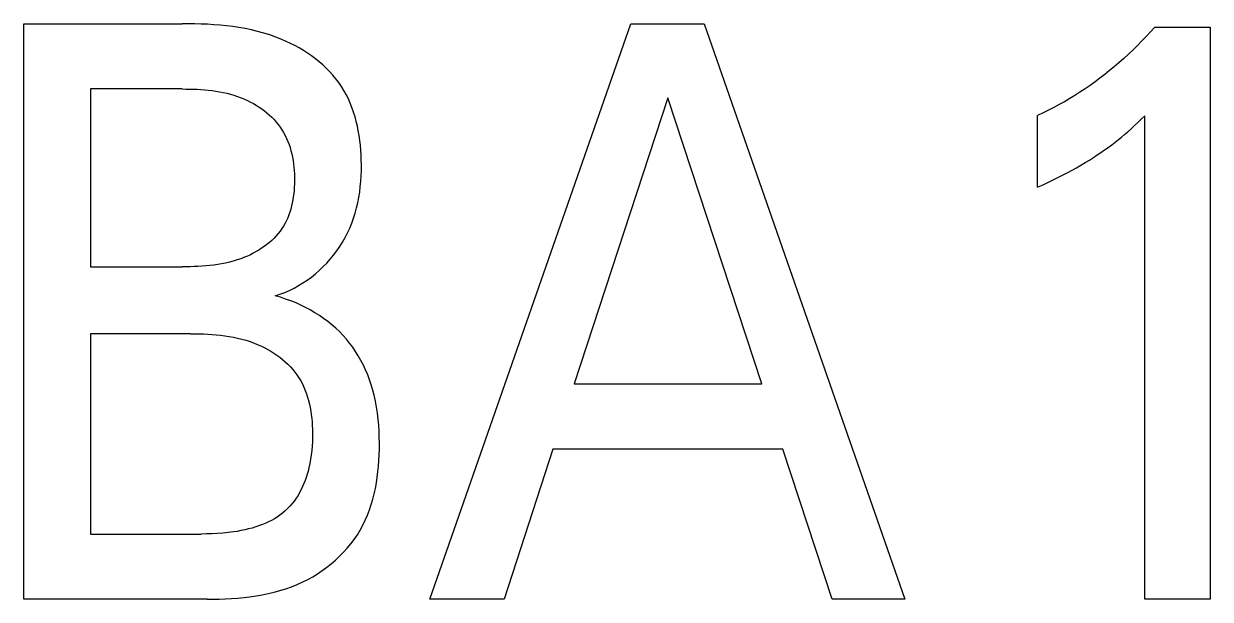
# Model space of a CAD drawing. Extents: x 0 to 420, y 0 to 297.
# Drawn here: x 162.651 to 166.157, y 192.826 to 194.526 of the extents above; entities that cross this region are included whole.
import ezdxf

# ---------------------------------------------------------------- set-up
doc = ezdxf.new("R2010")
doc.units = 0
doc.header["$LTSCALE"] = 23.1
doc.layers.add('10000_FRONT', color=7, linetype='CONTINUOUS')

msp = doc.modelspace()

# ---------------------------------------------------------------- linework, layer by layer
at = {"layer": '10000_FRONT', "color": 7, "linetype": 'CONTINUOUS'}
for p, q in [((162.6511, 192.8264), (162.6511, 194.5264)), ((162.6511, 194.5264), (163.1191, 194.5264)), ((163.1377, 194.5263), (163.1191, 194.5264)), ((163.1564, 194.526), (163.1377, 194.5263)), ((163.1751, 194.5254), (163.1564, 194.526)), ((163.1938, 194.5246), (163.1751, 194.5254)), ((163.2125, 194.5234), (163.1938, 194.5246)), ((163.2312, 194.5219), (163.2125, 194.5234)), ((163.2499, 194.5201), (163.2312, 194.5219)), ((163.2684, 194.5178), (163.2499, 194.5201)), ((163.8513, 192.8264), (164.4443, 194.5264)), ((164.4443, 194.5264), (164.6614, 194.5264)), ((164.6614, 194.5264), (165.2543, 192.8264)), ((163.287, 194.515), (163.2684, 194.5178)), ((163.3054, 194.5118), (163.287, 194.515)), ((163.3237, 194.508), (163.3054, 194.5118)), ((163.3419, 194.5037), (163.3237, 194.508)), ((163.36, 194.4987), (163.3419, 194.5037)), ((163.3779, 194.4932), (163.36, 194.4987)), ((163.3957, 194.487), (163.3779, 194.4932)), ((163.4133, 194.48), (163.3957, 194.487)), ((165.9676, 194.489), (165.9547, 194.4755)), ((165.9803, 194.5028), (165.9676, 194.489)), ((165.9927, 194.5167), (165.9803, 194.5028)), ((165.9927, 194.5167), (166.1566, 194.5167)), ((166.1566, 194.5167), (166.1566, 192.8264)), ((163.4264, 194.4743), (163.4133, 194.48)), ((163.4394, 194.4682), (163.4264, 194.4743)), ((163.4522, 194.4617), (163.4394, 194.4682)), ((163.4648, 194.4547), (163.4522, 194.4617)), ((163.4772, 194.4474), (163.4648, 194.4547)), ((165.9416, 194.4621), (165.9283, 194.449)), ((165.9547, 194.4755), (165.9416, 194.4621)), ((163.4893, 194.4396), (163.4772, 194.4474)), ((163.5011, 194.4315), (163.4893, 194.4396)), ((163.5126, 194.423), (163.5011, 194.4315)), ((163.5238, 194.414), (163.5126, 194.423)), ((163.5346, 194.4047), (163.5238, 194.414)), ((165.9009, 194.4235), (165.8869, 194.4111)), ((165.9147, 194.4361), (165.9009, 194.4235)), ((165.9283, 194.449), (165.9147, 194.4361)), ((163.545, 194.3951), (163.5346, 194.4047)), ((163.5549, 194.385), (163.545, 194.3951)), ((163.5644, 194.3746), (163.5549, 194.385)), ((165.8592, 194.3878), (165.8451, 194.3765)), ((165.8731, 194.3993), (165.8592, 194.3878)), ((165.8869, 194.4111), (165.8731, 194.3993)), ((163.5734, 194.3638), (163.5644, 194.3746)), ((163.5818, 194.3526), (163.5734, 194.3638)), ((163.5897, 194.3411), (163.5818, 194.3526)), ((165.8015, 194.3442), (165.7866, 194.3339)), ((165.8162, 194.3547), (165.8015, 194.3442)), ((165.8307, 194.3655), (165.8162, 194.3547)), ((165.8451, 194.3765), (165.8307, 194.3655)), ((162.8487, 194.3336), (162.8487, 193.8083)), ((163.1191, 194.3336), (162.8487, 194.3336)), ((163.1191, 194.3336), (163.1301, 194.3335)), ((163.1301, 194.3335), (163.1411, 194.3334)), ((163.1411, 194.3334), (163.1522, 194.333)), ((163.1522, 194.333), (163.1633, 194.3326)), ((163.1633, 194.3326), (163.1743, 194.3319)), ((163.1743, 194.3319), (163.1854, 194.3311)), ((163.1854, 194.3311), (163.1964, 194.33)), ((163.1964, 194.33), (163.2074, 194.3287)), ((163.2074, 194.3287), (163.2184, 194.3272)), ((163.2184, 194.3272), (163.2293, 194.3254)), ((163.2293, 194.3254), (163.2401, 194.3232)), ((163.2401, 194.3232), (163.2509, 194.3208)), ((163.2509, 194.3208), (163.2616, 194.3181)), ((163.2616, 194.3181), (163.2722, 194.315)), ((163.2722, 194.315), (163.2827, 194.3115)), ((163.2827, 194.3115), (163.2932, 194.3077)), ((163.5971, 194.3292), (163.5897, 194.3411)), ((163.6039, 194.317), (163.5971, 194.3292)), ((163.6101, 194.3044), (163.6039, 194.317)), ((165.7565, 194.3144), (165.7413, 194.3051)), ((165.7715, 194.3239), (165.7565, 194.3144)), ((165.7866, 194.3339), (165.7715, 194.3239)), ((163.2932, 194.3077), (163.3034, 194.3035)), ((163.3034, 194.3035), (163.3123, 194.2994)), ((163.3123, 194.2994), (163.321, 194.2951)), ((163.321, 194.2951), (163.3295, 194.2905)), ((163.3295, 194.2905), (163.3379, 194.2856)), ((163.3379, 194.2856), (163.3462, 194.2803)), ((163.3462, 194.2803), (163.3542, 194.2748)), ((163.3542, 194.2748), (163.362, 194.269)), ((163.6158, 194.2916), (163.6101, 194.3044)), ((163.6209, 194.2785), (163.6158, 194.2916)), ((163.6256, 194.2652), (163.6209, 194.2785)), ((164.5539, 194.3071), (164.2774, 193.4625)), ((164.8314, 193.4625), (164.5539, 194.3071)), ((165.6946, 194.2788), (165.6788, 194.2707)), ((165.7103, 194.2873), (165.6946, 194.2788)), ((165.7259, 194.296), (165.7103, 194.2873)), ((165.7413, 194.3051), (165.7259, 194.296)), ((163.362, 194.269), (163.3696, 194.2629)), ((163.3696, 194.2629), (163.3769, 194.2566)), ((163.3769, 194.2566), (163.3839, 194.25)), ((163.3839, 194.25), (163.3906, 194.2431)), ((163.3906, 194.2431), (163.397, 194.236)), ((163.6298, 194.2516), (163.6256, 194.2652)), ((163.6335, 194.2379), (163.6298, 194.2516)), ((165.6628, 194.2628), (165.6466, 194.2553)), ((165.6466, 194.0432), (165.6466, 194.2553)), ((165.6788, 194.2707), (165.6628, 194.2628)), ((165.9424, 194.2343), (165.9528, 194.2442)), ((165.9528, 194.2442), (165.963, 194.2541)), ((165.963, 192.8264), (165.963, 194.2541)), ((163.397, 194.236), (163.4031, 194.2286)), ((163.4031, 194.2286), (163.4087, 194.221)), ((163.4087, 194.221), (163.414, 194.2131)), ((163.414, 194.2131), (163.419, 194.2049)), ((163.419, 194.2049), (163.4236, 194.1964)), ((163.6368, 194.224), (163.6335, 194.2379)), ((163.6396, 194.21), (163.6368, 194.224)), ((163.642, 194.1958), (163.6396, 194.21)), ((165.9029, 194.1989), (165.9127, 194.2073)), ((165.9127, 194.2073), (165.9224, 194.2159)), ((165.9224, 194.2159), (165.932, 194.2246)), ((165.932, 194.2246), (165.9424, 194.2343)), ((163.4236, 194.1964), (163.4278, 194.1877)), ((163.4278, 194.1877), (163.4316, 194.1788)), ((163.4316, 194.1788), (163.435, 194.1698)), ((163.435, 194.1698), (163.438, 194.1606)), ((163.644, 194.1815), (163.642, 194.1958)), ((163.6456, 194.1672), (163.644, 194.1815)), ((165.8551, 194.1612), (165.8656, 194.169)), ((165.8656, 194.169), (165.876, 194.177)), ((165.876, 194.177), (165.8851, 194.1841)), ((165.8851, 194.1841), (165.8941, 194.1915)), ((165.8941, 194.1915), (165.9029, 194.1989)), ((163.438, 194.1606), (163.4407, 194.1512)), ((163.4407, 194.1512), (163.4431, 194.1417)), ((163.4431, 194.1417), (163.4451, 194.1321)), ((163.6469, 194.1528), (163.6456, 194.1672)), ((163.6478, 194.1383), (163.6469, 194.1528)), ((163.6483, 194.1239), (163.6478, 194.1383)), ((165.8118, 194.1316), (165.8228, 194.1387)), ((165.8228, 194.1387), (165.8336, 194.1461)), ((165.8336, 194.1461), (165.8444, 194.1535)), ((165.8444, 194.1535), (165.8551, 194.1612)), ((163.4451, 194.1321), (163.4468, 194.1223)), ((163.4468, 194.1223), (163.4482, 194.1125)), ((163.4482, 194.1125), (163.4493, 194.1026)), ((163.4493, 194.1026), (163.4501, 194.0926)), ((163.6486, 194.1095), (163.6483, 194.1239)), ((163.6485, 194.0932), (163.6486, 194.1095)), ((165.7483, 194.094), (165.7612, 194.1012)), ((165.7612, 194.1012), (165.774, 194.1085)), ((165.774, 194.1085), (165.7867, 194.116)), ((165.7867, 194.116), (165.7993, 194.1237)), ((165.7993, 194.1237), (165.8118, 194.1316)), ((163.4501, 194.0926), (163.4506, 194.0826)), ((163.4506, 194.0826), (163.4509, 194.0726)), ((163.4509, 194.0726), (163.4509, 194.0625)), ((163.647, 194.0609), (163.6479, 194.077)), ((163.6479, 194.077), (163.6485, 194.0932)), ((165.6824, 194.0601), (165.7001, 194.0689)), ((165.7001, 194.0689), (165.7178, 194.0778)), ((165.7178, 194.0778), (165.7353, 194.087)), ((165.7353, 194.087), (165.7483, 194.094)), ((163.4496, 194.0341), (163.4487, 194.0247)), ((163.4503, 194.0436), (163.4496, 194.0341)), ((163.4507, 194.053), (163.4503, 194.0436)), ((163.4509, 194.0625), (163.4507, 194.053)), ((163.6412, 194.0133), (163.6436, 194.029)), ((163.6436, 194.029), (163.6455, 194.0449)), ((163.6455, 194.0449), (163.647, 194.0609)), ((165.6466, 194.0432), (165.6645, 194.0516)), ((165.6645, 194.0516), (165.6824, 194.0601)), ((163.4444, 193.997), (163.4423, 193.988)), ((163.4461, 194.0062), (163.4444, 193.997)), ((163.4475, 194.0154), (163.4461, 194.0062)), ((163.4487, 194.0247), (163.4475, 194.0154)), ((163.6346, 193.9822), (163.6382, 193.9977)), ((163.6382, 193.9977), (163.6412, 194.0133)), ((163.4344, 193.9616), (163.431, 193.9531)), ((163.4373, 193.9702), (163.4344, 193.9616)), ((163.44, 193.979), (163.4373, 193.9702)), ((163.4423, 193.988), (163.44, 193.979)), ((163.6257, 193.9518), (163.6305, 193.9669)), ((163.6305, 193.9669), (163.6346, 193.9822)), ((163.4189, 193.9289), (163.414, 193.9213)), ((163.4233, 193.9368), (163.4189, 193.9289)), ((163.4273, 193.9448), (163.4233, 193.9368)), ((163.431, 193.9531), (163.4273, 193.9448)), ((163.6143, 193.9227), (163.6202, 193.9369)), ((163.6202, 193.9369), (163.6257, 193.9518)), ((163.3905, 193.8927), (163.3838, 193.8862)), ((163.3969, 193.8995), (163.3905, 193.8927)), ((163.403, 193.9065), (163.3969, 193.8995)), ((163.4087, 193.9137), (163.403, 193.9065)), ((163.414, 193.9213), (163.4087, 193.9137)), ((163.5929, 193.8814), (163.6006, 193.8949)), ((163.6006, 193.8949), (163.6078, 193.9086)), ((163.6078, 193.9086), (163.6143, 193.9227)), ((163.3459, 193.8579), (163.3377, 193.8531)), ((163.354, 193.863), (163.3459, 193.8579)), ((163.3618, 193.8684), (163.354, 193.863)), ((163.3694, 193.8741), (163.3618, 193.8684)), ((163.3767, 193.88), (163.3694, 193.8741)), ((163.3838, 193.8862), (163.3767, 193.88)), ((163.5664, 193.843), (163.5758, 193.8554)), ((163.5758, 193.8554), (163.5846, 193.8682)), ((163.5846, 193.8682), (163.5929, 193.8814)), ((163.2472, 193.8194), (163.2357, 193.8171)), ((163.2586, 193.8221), (163.2472, 193.8194)), ((163.27, 193.8251), (163.2586, 193.8221)), ((163.2812, 193.8285), (163.27, 193.8251)), ((163.2924, 193.8323), (163.2812, 193.8285)), ((163.3034, 193.8365), (163.2924, 193.8323)), ((163.3122, 193.8402), (163.3034, 193.8365)), ((163.3208, 193.8442), (163.3122, 193.8402)), ((163.3293, 193.8485), (163.3208, 193.8442)), ((163.3377, 193.8531), (163.3293, 193.8485)), ((163.5352, 193.808), (163.5461, 193.8192)), ((163.5461, 193.8192), (163.5565, 193.8309)), ((163.5565, 193.8309), (163.5664, 193.843)), ((162.8487, 193.8083), (163.1191, 193.8083)), ((163.1308, 193.8083), (163.1191, 193.8083)), ((163.1425, 193.8085), (163.1308, 193.8083)), ((163.1542, 193.8088), (163.1425, 193.8085)), ((163.1659, 193.8093), (163.1542, 193.8088)), ((163.1776, 193.81), (163.1659, 193.8093)), ((163.1893, 193.8109), (163.1776, 193.81)), ((163.2009, 193.8121), (163.1893, 193.8109)), ((163.2126, 193.8135), (163.2009, 193.8121)), ((163.2242, 193.8151), (163.2126, 193.8135)), ((163.2357, 193.8171), (163.2242, 193.8151)), ((163.5009, 193.7781), (163.5128, 193.7876)), ((163.5128, 193.7876), (163.5242, 193.7975)), ((163.5242, 193.7975), (163.5352, 193.808)), ((163.4498, 193.7455), (163.4631, 193.7528)), ((163.4631, 193.7528), (163.4761, 193.7606)), ((163.4761, 193.7606), (163.4887, 193.7691)), ((163.4887, 193.7691), (163.5009, 193.7781)), ((163.3936, 193.7227), (163.4081, 193.7274)), ((163.4093, 193.7182), (163.3936, 193.7227)), ((163.4081, 193.7274), (163.4223, 193.7328)), ((163.4249, 193.7132), (163.4093, 193.7182)), ((163.4223, 193.7328), (163.4362, 193.7388)), ((163.4403, 193.7076), (163.4249, 193.7132)), ((163.4362, 193.7388), (163.4498, 193.7455)), ((163.4555, 193.7015), (163.4403, 193.7076)), ((163.4698, 193.6951), (163.4555, 193.7015)), ((163.484, 193.6882), (163.4698, 193.6951)), ((163.4978, 193.6808), (163.484, 193.6882)), ((163.5114, 193.6729), (163.4978, 193.6808)), ((163.5245, 193.6647), (163.5114, 193.6729)), ((163.5372, 193.6561), (163.5245, 193.6647)), ((163.5495, 193.6469), (163.5372, 193.6561)), ((163.5615, 193.6372), (163.5495, 193.6469)), ((162.8487, 193.6107), (162.8487, 193.0191)), ((163.1437, 193.6107), (162.8487, 193.6107)), ((163.1437, 193.6107), (163.1564, 193.6106)), ((163.1564, 193.6106), (163.1691, 193.6104)), ((163.1691, 193.6104), (163.1819, 193.61)), ((163.1819, 193.61), (163.1946, 193.6094)), ((163.1946, 193.6094), (163.2074, 193.6086)), ((163.2074, 193.6086), (163.2201, 193.6076)), ((163.5728, 193.6273), (163.5615, 193.6372)), ((163.5837, 193.6168), (163.5728, 193.6273)), ((163.5942, 193.606), (163.5837, 193.6168)), ((163.2201, 193.6076), (163.2328, 193.6062)), ((163.2328, 193.6062), (163.2455, 193.6046)), ((163.2455, 193.6046), (163.2581, 193.6027)), ((163.2581, 193.6027), (163.2707, 193.6004)), ((163.2707, 193.6004), (163.2831, 193.5977)), ((163.2831, 193.5977), (163.2955, 193.5947)), ((163.2955, 193.5947), (163.3078, 193.5912)), ((163.3078, 193.5912), (163.32, 193.5874)), ((163.32, 193.5874), (163.332, 193.583)), ((163.332, 193.583), (163.344, 193.5782)), ((163.344, 193.5782), (163.3535, 193.5738)), ((163.3535, 193.5738), (163.363, 193.5692)), ((163.6042, 193.5947), (163.5942, 193.606)), ((163.6138, 193.583), (163.6042, 193.5947)), ((163.6229, 193.571), (163.6138, 193.583)), ((163.363, 193.5692), (163.3723, 193.5642)), ((163.3723, 193.5642), (163.3815, 193.5589)), ((163.3815, 193.5589), (163.3904, 193.5533)), ((163.3904, 193.5533), (163.3992, 193.5474)), ((163.3992, 193.5474), (163.4077, 193.5411)), ((163.4077, 193.5411), (163.4159, 193.5346)), ((163.6314, 193.5585), (163.6229, 193.571)), ((163.6395, 193.5458), (163.6314, 193.5585)), ((163.6473, 193.532), (163.6395, 193.5458)), ((163.4159, 193.5346), (163.4238, 193.5277)), ((163.4238, 193.5277), (163.4315, 193.5206)), ((163.4315, 193.5206), (163.4388, 193.5131)), ((163.4388, 193.5131), (163.4457, 193.5054)), ((163.4457, 193.5054), (163.4523, 193.4974)), ((163.6545, 193.518), (163.6473, 193.532)), ((163.6612, 193.5037), (163.6545, 193.518)), ((163.6673, 193.4891), (163.6612, 193.5037)), ((163.4523, 193.4974), (163.4584, 193.4891)), ((163.4584, 193.4891), (163.4641, 193.4806)), ((163.4641, 193.4806), (163.4695, 193.4716)), ((163.4695, 193.4716), (163.4743, 193.4624)), ((163.6728, 193.4743), (163.6673, 193.4891)), ((163.6778, 193.4593), (163.6728, 193.4743)), ((163.4743, 193.4624), (163.4788, 193.453)), ((163.4788, 193.453), (163.4828, 193.4433)), ((163.4828, 193.4433), (163.4864, 193.4334)), ((163.4864, 193.4334), (163.4897, 193.4234)), ((163.6823, 193.4441), (163.6778, 193.4593)), ((163.6862, 193.4289), (163.6823, 193.4441)), ((164.2774, 193.4625), (164.8314, 193.4625)), ((163.4897, 193.4234), (163.4925, 193.4132)), ((163.4925, 193.4132), (163.495, 193.4029)), ((163.495, 193.4029), (163.4972, 193.3925)), ((163.6901, 193.4114), (163.6862, 193.4289)), ((163.6934, 193.3939), (163.6901, 193.4114)), ((163.4972, 193.3925), (163.499, 193.3819)), ((163.499, 193.3819), (163.5006, 193.3713)), ((163.5006, 193.3713), (163.5018, 193.3607)), ((163.696, 193.3762), (163.6934, 193.3939)), ((163.6981, 193.3585), (163.696, 193.3762)), ((163.5018, 193.3607), (163.5028, 193.35)), ((163.5028, 193.35), (163.5035, 193.3393)), ((163.5035, 193.3393), (163.5039, 193.3286)), ((163.5039, 193.3286), (163.5042, 193.3179)), ((163.6998, 193.3407), (163.6981, 193.3585)), ((163.7009, 193.3227), (163.6998, 193.3407)), ((163.5042, 193.3047), (163.5038, 193.2916)), ((163.5042, 193.3179), (163.5042, 193.3047)), ((163.7016, 193.3047), (163.7009, 193.3227)), ((163.7018, 193.2866), (163.7016, 193.3047)), ((163.502, 193.2656), (163.5005, 193.2526)), ((163.5031, 193.2785), (163.502, 193.2656)), ((163.5038, 193.2916), (163.5031, 193.2785)), ((163.7013, 193.2533), (163.7017, 193.27)), ((163.7017, 193.27), (163.7018, 193.2866)), ((164.2139, 193.2697), (164.0705, 192.8264)), ((164.8939, 193.2697), (164.2139, 193.2697)), ((165.0393, 192.8264), (164.8939, 193.2697)), ((163.4962, 193.227), (163.4935, 193.2143)), ((163.4986, 193.2398), (163.4962, 193.227)), ((163.5005, 193.2526), (163.4986, 193.2398)), ((163.6993, 193.2199), (163.7005, 193.2366)), ((163.7005, 193.2366), (163.7013, 193.2533)), ((163.4885, 193.1955), (163.4856, 193.1862)), ((163.4911, 193.2049), (163.4885, 193.1955)), ((163.4935, 193.2143), (163.4911, 193.2049)), ((163.6956, 193.1867), (163.6977, 193.2033)), ((163.6977, 193.2033), (163.6993, 193.2199)), ((163.475, 193.159), (163.4708, 193.1502)), ((163.4788, 193.168), (163.475, 193.159)), ((163.4824, 193.177), (163.4788, 193.168)), ((163.4856, 193.1862), (163.4824, 193.177)), ((163.6866, 193.1377), (163.6901, 193.1539)), ((163.6901, 193.1539), (163.6931, 193.1703)), ((163.6931, 193.1703), (163.6956, 193.1867)), ((163.456, 193.1248), (163.4502, 193.1166)), ((163.4614, 193.1332), (163.456, 193.1248)), ((163.4663, 193.1416), (163.4614, 193.1332)), ((163.4708, 193.1502), (163.4663, 193.1416)), ((163.6779, 193.1059), (163.6825, 193.1217)), ((163.6825, 193.1217), (163.6866, 193.1377)), ((163.4233, 193.0871), (163.4158, 193.0806)), ((163.4306, 193.094), (163.4233, 193.0871)), ((163.4375, 193.1012), (163.4306, 193.094)), ((163.444, 193.1088), (163.4375, 193.1012)), ((163.4502, 193.1166), (163.444, 193.1088)), ((163.6668, 193.075), (163.6727, 193.0903)), ((163.6727, 193.0903), (163.6779, 193.1059)), ((163.357, 193.0472), (163.3479, 193.0438)), ((163.3659, 193.0509), (163.357, 193.0472)), ((163.3747, 193.0549), (163.3659, 193.0509)), ((163.3833, 193.0592), (163.3747, 193.0549)), ((163.3918, 193.064), (163.3833, 193.0592)), ((163.4, 193.0691), (163.3918, 193.064)), ((163.4079, 193.0745), (163.4, 193.0691)), ((163.4158, 193.0806), (163.4079, 193.0745)), ((163.6531, 193.0453), (163.6603, 193.06)), ((163.6603, 193.06), (163.6668, 193.075)), ((162.8487, 193.0191), (163.1754, 193.0191)), ((163.1913, 193.0193), (163.1754, 193.0191)), ((163.2072, 193.0197), (163.1913, 193.0193)), ((163.223, 193.0205), (163.2072, 193.0197)), ((163.2389, 193.0217), (163.223, 193.0205)), ((163.2547, 193.0233), (163.2389, 193.0217)), ((163.2704, 193.0253), (163.2547, 193.0233)), ((163.2817, 193.027), (163.2704, 193.0253)), ((163.2929, 193.029), (163.2817, 193.027)), ((163.3041, 193.0313), (163.2929, 193.029)), ((163.3152, 193.0339), (163.3041, 193.0313)), ((163.3262, 193.0368), (163.3152, 193.0339)), ((163.3371, 193.0401), (163.3262, 193.0368)), ((163.3479, 193.0438), (163.3371, 193.0401)), ((163.6275, 193.0033), (163.6367, 193.0169)), ((163.6367, 193.0169), (163.6453, 193.0309)), ((163.6453, 193.0309), (163.6531, 193.0453)), ((163.5959, 192.9651), (163.607, 192.9774)), ((163.607, 192.9774), (163.6176, 192.9902)), ((163.6176, 192.9902), (163.6275, 193.0033)), ((163.5595, 192.9311), (163.5722, 192.9419)), ((163.5722, 192.9419), (163.5843, 192.9533)), ((163.5843, 192.9533), (163.5959, 192.9651)), ((163.5191, 192.9017), (163.533, 192.9109)), ((163.533, 192.9109), (163.5464, 192.9207)), ((163.5464, 192.9207), (163.5595, 192.9311)), ((163.4591, 192.87), (163.4756, 192.8775)), ((163.4756, 192.8775), (163.4904, 192.8849)), ((163.4904, 192.8849), (163.5049, 192.893)), ((163.5049, 192.893), (163.5191, 192.9017)), ((163.3374, 192.8362), (163.3552, 192.8393)), ((163.3552, 192.8393), (163.373, 192.8429)), ((163.373, 192.8429), (163.3906, 192.8471)), ((163.3906, 192.8471), (163.408, 192.8518)), ((163.408, 192.8518), (163.4253, 192.8572)), ((163.4253, 192.8572), (163.4423, 192.8633)), ((163.4423, 192.8633), (163.4591, 192.87)), ((163.1928, 192.8264), (162.6511, 192.8264)), ((163.1928, 192.8264), (163.2108, 192.8265)), ((163.2108, 192.8265), (163.2289, 192.8268)), ((163.2289, 192.8268), (163.247, 192.8275)), ((163.247, 192.8275), (163.2651, 192.8285)), ((163.2651, 192.8285), (163.2833, 192.8298)), ((163.2833, 192.8298), (163.3014, 192.8315)), ((163.3014, 192.8315), (163.3194, 192.8336)), ((163.3194, 192.8336), (163.3374, 192.8362)), ((164.0705, 192.8264), (163.8513, 192.8264)), ((165.2543, 192.8264), (165.0393, 192.8264)), ((166.1566, 192.8264), (165.963, 192.8264))]:
    msp.add_line(p, q, dxfattribs=at)

doc.saveas('drawing.dxf')
